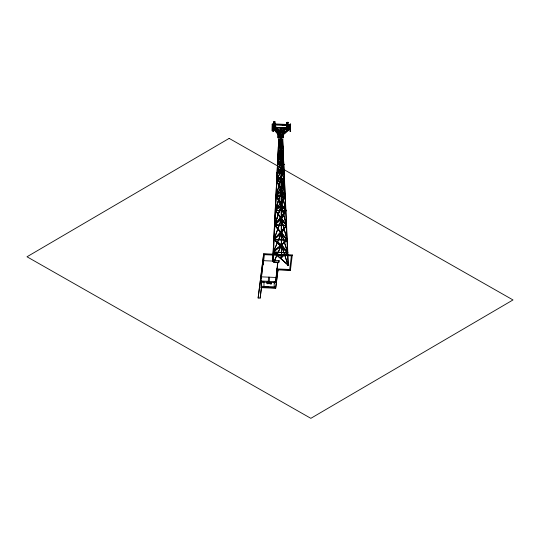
<?xml version="1.0" encoding="UTF-8"?>
<svg xmlns="http://www.w3.org/2000/svg" width="540" height="540" viewBox="0 0 540 540"><rect width="100%" height="100%" fill="white"/><g stroke="black" fill="none" stroke-linecap="round" stroke-linejoin="round"><path stroke-width="0.81" d="M286.322 225.416L281.212 205.187L285.201 210.263L281.212 205.207L276.048 195.824L281.192 177.255L284.56 181.501L275.495 210.438L281.387 205.207L285.322 196.169L281.252 177.282L277.533 180.711M276.662 181.076L284.681 181.42L276.055 195.737L285.869 210.782L281.293 190.829L285.248 196.108L276.905 181.096L284.553 181.541L276.163 195.872L285.309 196.196M281.232 145.706L278.154 156.148L283.804 164.727L281.158 153.637L283.507 156.398L283.135 156.364L282.184 150.579L281.138 153.718L282.184 150.626M278.377 147.805L283.183 147.987M287.847 252.747L273.55 252.065M287.179 240.091L273.976 239.497L281.421 244.971L287.746 252.815L281.462 232.895L287.185 240.104L273.22 252.18L277.236 254.441M286.308 225.41L274.57 224.903M286.322 225.585L274.738 225.092L285.876 210.829L275.427 210.296L286.619 225.437M275.947 195.797L281.414 190.951M280.76 151.882L277.911 156.188L283.52 156.398M285.174 196.243L275.474 210.458L281.333 190.944L276.885 181.096M286.524 225.585L273.901 239.544L281.509 218.99M273.557 252.126L288.414 265.316L288.029 265.309L282.69 139.475M281.691 256.892L281.192 137.491L280.726 137.471M279.727 142.222L278.829 139.408L282.67 139.57L288.407 265.288M283.041 148.041L281.043 145.557L278.579 148.001L281.05 137.423L283.115 148.068L279.086 139.381M281.117 145.726L278.262 147.899M274.151 239.72L281.536 244.823L287.726 252.74L274.185 239.699M281.556 219.078L273.915 239.632L281.414 232.888L287.185 240.125L281.421 219.152L285.505 211.511M287.496 252.659L281.381 244.924L288.11 265.383L281.381 244.931L286.497 240.543M286.632 240.678L281.32 244.985M288.38 265.207L273.362 252.018L277.344 254.293M281.32 244.843L273.429 252.194L281.509 232.943L286.132 226.125M281.488 219.166L287.185 240.199L273.969 239.693L286.409 225.396M286.436 225.592L274.631 224.924L281.495 205.173L281.05 205.214M286.011 224.782L275.393 210.451L281.313 205.072L285.363 210.134M285.863 224.897L281.353 218.984L274.631 224.924L287.078 240.246L274.617 225.032L285.964 210.775L281.273 190.843L276.338 195.77M279.416 158.632L278.107 156.073L279.538 158.814M284.269 173.124L281.198 169.418L284.54 181.481L281.293 191.025L276.764 181.197L285.188 196.155L276.102 195.683L278.485 200.158M286.436 225.41L281.381 205.106L274.786 225.045L281.205 205.119L285.127 196.243L276.183 195.899M279.2 131.254L279.504 131.065M281.219 232.97L273.928 239.672L281.516 233.01L285.957 226.031L281.347 232.943L273.281 252.106L287.665 252.632L284.675 254.617M274.509 225.005L281.448 219.071L275.339 210.33L281.171 190.863L285.059 196.013M285.343 211.424L281.34 219.166L275.326 210.404L285.086 196.148M281.441 177.356L276.203 195.676M280.766 151.733L283.412 156.364L280.651 151.706L278.006 156.094L281.246 153.617L283.804 164.727L281.144 161.568L282.393 166.205L281.3 161.656M280.638 151.713L283.419 156.411L282.386 158.868L283.426 156.364L280.888 153.637M286.45 225.524L275.42 210.296L285.869 210.823L274.705 225.072M273.119 261.306L278.951 139.313M280.942 129.917L281.07 129.553M281.07 145.625L283.392 156.438L277.688 164.835M284.506 181.562L276.791 181.109L280.733 176.951L284.526 181.541L281.104 169.385L276.764 181.197L281.219 169.452L277.182 172.874L281.138 161.595M281.975 142.324L282.805 139.529L278.681 139.408L279.079 139.523M277.844 262.818L275.549 282.609L260.948 281.988L263.243 260.665L273.908 261.117M268.259 281.306L268.495 277.148M269.46 277.189L269.224 282.339M275.549 282.609L277.709 262.373M285.059 196.229L281.266 177.35M284.249 173.185L277.175 172.976L284.162 173.191L282.332 166.982M284.384 181.501L280.969 177.336M280.976 145.672L278.046 156.229M285.842 210.87L276.143 195.703L285.734 210.769M276.149 195.824L281.286 190.883M282.285 131.416L282.359 131.159M283.804 164.774L277.614 164.606L281.084 161.568L277.115 173.003L280.584 168.73M277.405 172.868L280.665 168.52L284.155 173.165L282.589 166.968M287.591 252.646L281.455 232.916M284.141 173.198L280.604 168.73M275.468 210.472L281.367 205.207M273.821 239.524L287.476 252.774M273.436 252.153L281.549 244.836L274.786 260.273M287.712 252.788L280.463 258.316M283.932 164.66L277.654 164.781L281.043 161.561L283.716 164.842M281.266 169.587L284.121 173.198L280.733 168.635M278.12 156.229L283.372 156.377L277.594 164.747L280.982 153.569L283.892 164.646M281.529 244.978L273.294 252.059L288.293 265.181M283.176 147.906L282.886 148.095L278.822 139.489L282.967 148.075L281.036 137.403M281.178 161.663L280.834 161.636M283.399 156.371L280.996 153.664L278.215 156.229M260.152 298.1L261.482 287.219L260.152 298.1L258.127 298.013L263.702 253.753L292.302 254.968L292.302 255.407M288.981 129.526C291.053 128.561 287.759 129.722 289.906 129.499L289.94 125.044L289.535 124.558L273.456 123.876L280.874 132.739L280.874 136.863L279.95 136.829L273.469 129.094M258.127 298.013L263.702 253.753M262.156 270.513L261.185 278.775M262.366 268.873L262.676 266.409M262.885 264.762L263.243 260.665M260.948 281.988L261.103 280.746M263.081 265.019L263.291 263.365M263.608 261.313L264.452 254.252L291.438 255.4L291.438 255.839L264.452 254.691L264.452 254.252M281.455 127.899L281.205 130.329L280.672 130.302L280.922 127.879M274.178 282.218L274.178 286.828L261.185 286.274L261.596 283.034M281.495 132.482L282.434 132.118L281.644 132.354M282.555 131.227L283 130.39L283 137.147A1.337 0.769 0 0 1 282.893 137.997L282.893 131.247A1.337 0.769 0 0 0 283 130.39M281.495 135.884L282.434 135.52L281.644 135.756M282.555 137.983L282.663 130.376M267.071 282.15L268.684 282.218L267.071 282.15L267.043 283.703L268.684 283.534L267.043 283.703M289.494 125.618L289.535 124.558L289.494 125.618L273.416 124.936M289.535 125.962L289.494 128.243L279.95 136.073M289.913 125.827L289.13 125.725L288.981 126.124L289.913 125.827L280.874 133.488L279.95 133.447L273.469 125.712M290.041 124.868L290.486 124.031L290.486 130.788A1.337 0.769 0 0 1 290.378 131.639L290.378 124.882A1.337 0.769 0 0 0 290.486 124.031M271.512 283.892C271.559 280.166 272.012 285.883 269.939 283.588M289.906 129.499L289.13 129.398M290.041 131.625L290.149 124.018M273.767 262.022L273.989 260.321L279.059 260.537L278.843 262.42L273.767 262.022L278.843 262.238L279.059 260.537M273.767 262.204L273.989 260.321M274.59 283.588L274.799 281.975M275.596 280.766L275.785 279.288M275.67 288.259L278.006 269.447L290.392 269.973L290.392 270.412L278.006 269.885L275.67 288.259L261.482 287.658M281.097 257.047L281.151 256.142L281.954 256.176L281.9 257.081L281.097 257.047L281.097 256.608L281.954 256.615L281.9 257.081M281.9 256.642L281.954 256.176M287.773 265.478L287.834 264.573L288.637 264.607L288.637 265.046L288.576 265.511L287.773 265.478L287.834 264.573M288.637 264.607L288.576 265.511M291.438 255.4L289.649 269.912L289.649 269.474L276.561 268.92M290.392 270.412L292.302 254.968M281.401 232.909L287.078 240.26M281.381 244.931L274.617 260.199M277.405 180.562L281.394 177.269M278.093 156.094L283.797 164.794L277.601 164.619L280.901 153.603M280.665 176.863L284.486 181.454M274.583 286.909L274.232 286.99L274.597 286.902M281.799 142.283L282.737 139.698M282.467 139.705L278.458 148.041M281.029 161.622L284.081 173.185M281.34 232.97L275.299 225.572M280.577 168.561L277.223 173.023L281.003 169.398M281.408 256.736L281.097 205.976M278.91 132.671L279.396 132.044M276.635 181.163L283.918 173.063M283.264 156.35L282.218 158.78M278.417 147.974L283.048 147.96L281.003 137.342L278.397 147.96L282.636 139.637M281.084 161.717L283.669 164.768M284.02 173.084L276.791 181.224M281.651 256.912L281.178 137.484M274.185 123.329L274.259 127.548L274.3 123.309M287.469 123.896L287.469 127.197M278.856 132.381L279.281 131.902M278.856 132.651L279.281 132.172L278.957 132.685M278.843 135.769L279.268 135.29M278.843 136.04L279.389 135.432M273.308 252.032L287.037 240.071M272.194 124.112L273.604 124.43L273.416 131.342A1.337 0.769 0 0 1 272.194 130.862L272.194 124.112A1.337 0.769 0 0 0 273.416 124.592L273.604 124.43M273.456 123.876L272.936 124.322L289.94 125.044L280.827 132.853L277.844 129.29L284.675 129.58M272.194 130.862L272.383 123.95M277.985 131.031L279.396 131.355L279.207 138.267A1.337 0.769 0 0 1 277.985 137.788L277.985 131.031A1.337 0.769 0 0 0 279.207 131.51L279.396 131.355M281.603 131.625L281.9 130.889L284.965 132.091L284.965 132.57M273.469 124.963L279.95 132.698L289.494 124.868M284.06 130.234L286.477 128.183M277.985 137.788L278.174 130.876M281.644 135.668L279.95 136.829L279.95 132.698L280.874 132.739M284.06 133.609L285.269 132.583M287.685 130.531L288.893 129.506M280.874 136.863L289.94 129.168M285.586 210.938L275.36 210.398M281.421 233.064L275.157 225.679L281.347 233.01M274.941 121.844L274.799 121.669A1.337 0.769 0 0 0 273.463 122.04L274.941 121.844L274.941 126.347M274.394 123.485L274.631 124.193M288.225 122.411L288.077 122.236A1.337 0.769 0 0 0 286.747 122.607L288.225 122.411L288.225 124.659M274.408 126.88L274.914 127.595M287.678 124.052L288.185 124.767L287.678 124.322M288.191 127.892L287.584 127.474L288.191 128.162M280.091 131.038L277.04 131.888L277.04 132.368L280.091 131.517L280.091 131.038L276.811 131.612L276.811 132.084M286.895 129.532L288.077 128.986A1.337 0.769 0 0 0 287.564 129.006M287.57 128.108L287.584 123.869M288.981 126.124L289.919 126.029L289.13 125.996M274.259 124.659L275.866 124.727M282.299 125.003L287.928 125.24M273.456 127.251L286.322 127.798M287.928 127.879L289.535 127.933M275.832 128.412L273.416 128.311L280.435 136.694L280.435 132.563M286.281 128.858L289.494 128.993L289.494 126.272M280.672 129.83L281.205 129.857L281.205 130.329M280.793 137.383L281.144 137.396M280.746 137.531L281.158 137.552M280.834 145.604L281.185 145.618M280.915 145.692L281.198 145.766M280.861 161.602L281.3 161.622M280.989 177.404L281.408 177.417M281.097 205.065L281.448 205.085M281.286 232.888L281.637 232.902M281.239 233.037L281.657 233.05M273.989 260.503L275.434 260.564M287.773 265.039L288.637 265.046M261.185 276.838L275.785 277.459M260.948 281.003L275.549 281.617M271.512 282.575L269.939 282.272L269.906 283.824M265.241 286.882L268.495 287.024M259.457 287.132L275.67 287.82M281.603 131.146L284.661 132.347L284.661 132.827M280.435 135.938L280.874 136.114L289.94 128.419L273.416 127.561L279.896 135.297M278.147 156.134L279.43 158.76M274.941 128.601L274.799 128.425A1.337 0.769 0 0 0 274.037 128.493M278.998 139.401L279.936 142.209M280.793 137.471L281.111 205.153M290.378 124.882L290.378 131.639M288.225 126.914L288.225 128.412M286.895 122.783L286.895 128.034M286.747 122.607L286.747 127.859M282.893 131.247L282.893 137.997M282.434 132.118L282.427 132.455M282.434 135.52L282.42 135.857M281.9 130.889L281.9 131.369M281.151 256.142L281.151 256.581M279.207 131.51L279.207 138.267M278.006 269.447L278.006 269.885M276.5 128.581L276.385 128.446M274.799 121.669L274.799 126.927M273.611 122.216L273.611 123.721M273.463 122.04L273.456 124.625M273.416 124.592L273.416 131.342M268.684 282.218L268.65 283.77M268.475 281.32L268.475 282.305M268.38 283.541L268.38 282.663L267.314 282.616L267.314 283.493M263.979 286.389L263.979 282.002L261.562 281.9L261.562 286.288M261.421 274.948L261.421 276.264M261.32 275.751L261.32 277.067M261.185 281.664L261.185 286.274M278.714 139.442L272.72 261.279L278.728 139.442M276.622 127.845L275.062 129.168L279.335 134.271L281.941 134.379L287.449 129.701L286.24 128.257L276.622 127.845M229.156 138.389L27 256.777L310.844 418.331L513 299.943L229.156 138.389M271.249 282.785L270.175 282.737L270.175 283.615L271.249 283.662L271.249 282.785"/></g></svg>
